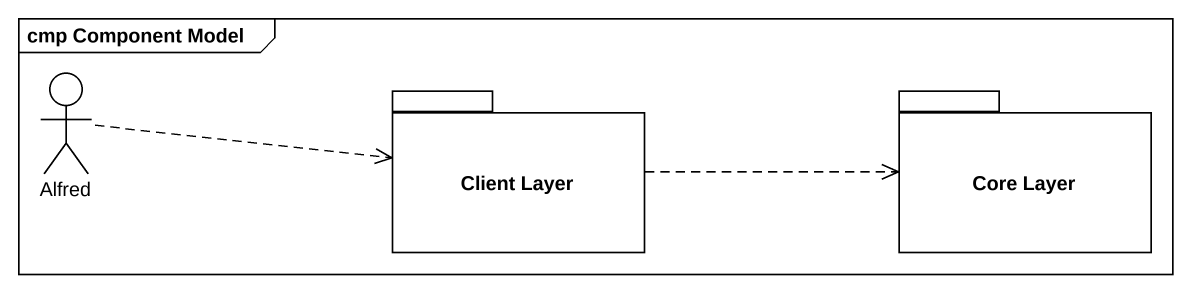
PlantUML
@startuml
mainframe cmp Component Model
actor Alfred
package "Client Layer" as Client_Layer {
}
package "Core Layer" as Core_Layer {
}
Alfred .right.> Client_Layer
Client_Layer .right.> Core_Layer
@enduml
